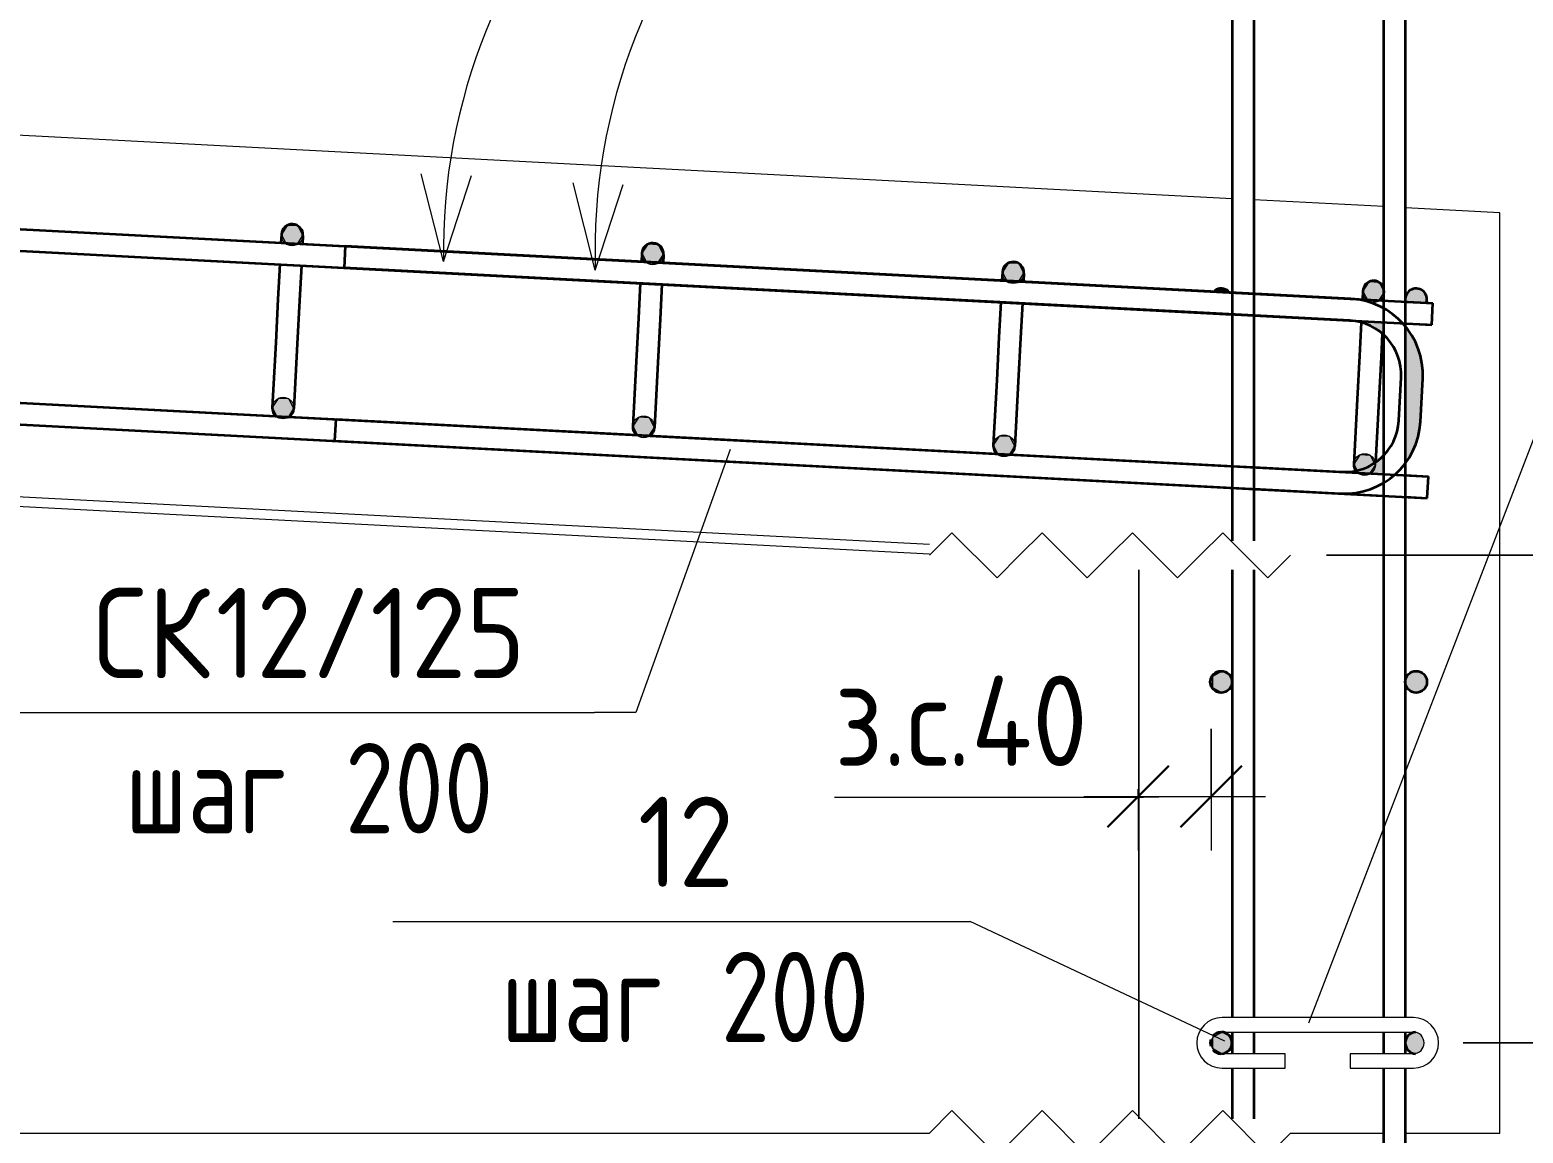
# Model space of a CAD drawing. Header units: millimetres. Extents: x 3129 to 68349, y -1586 to 12682.
# Drawn here: x 54686 to 55514, y -850 to -239 of the extents above; entities that cross this region are included whole.
import ezdxf

# ---------------------------------------------------------------- set-up
doc = ezdxf.new("R2010")
doc.units = ezdxf.units.MM
for name, color, linetype, lineweight in [('AA_Dim', 7, 'Continuous', 9), ('AA_Dim-20', 7, 'Continuous', 9), ('AA_Linii', 7, 'Continuous', 9), ('AA_Oformlenie', 7, 'Continuous', 9), ('AA_Vinoska', 7, 'Continuous', 9), ('AF_Perekritie', 7, 'Continuous', 18), ('AF_Perekritie_Опалубка', 253, 'Continuous', 20), ('AF_Stena_Опалубка', 253, 'Continuous', 18), ('KR_Armatura', 7, 'Continuous', 20), ('KR_Armatura_Tonkie', 7, 'Continuous', 20)]:
    doc.layers.add(name, color=color, linetype=linetype, lineweight=lineweight)
doc.styles.add('ISOCPEUR_1', font='isocpeur.ttf', dxfattribs={"width": 0.9, "height": 50})
doc.styles.add('ISOCPEUR_2', font='isocpeur.ttf', dxfattribs={"width": 0.8, "height": 50})
doc.dimstyles.new('05_Округл_5мм__прозр__1', dxfattribs={"dimscale": 304.8, "dimtxt": 49.799059, "dimasz": 0.111549, "dimexe": 0.098425, "dimexo": 0.065617, "dimgap": 0.006562, "dimtad": 1, "dimdec": 0, "dimrnd": 5, "dimdsep": 46, "dimtxsty": 'ISOCPEUR_1', "dimblk1": 'OBLIQUE', "dimblk2": 'OBLIQUE', "dimsah": 1, "dimcen": 0.09, "dimdle": 0.098425, "dimazin": 0, "dimtfac": 1, "dimtdec": 4, "dimtix": 1, "dimtmove": 1, "dimatfit": 3, "dimfxl": 1, "dimtvp": 1, "dimtolj": 1, "dimtzin": 0, "dimlwd": 18, "dimlwe": 18, "dimarcsym": 2})
doc.dimstyles.new('05_Округл_5мм__прозр__2', dxfattribs={"dimscale": 304.8, "dimtxt": 49.799059, "dimasz": 0.111549, "dimexe": 0.098425, "dimexo": 0.065617, "dimgap": 0.006562, "dimtad": 1, "dimdec": 0, "dimrnd": 5, "dimdsep": 46, "dimtxsty": 'ISOCPEUR_1', "dimblk1": 'OBLIQUE', "dimblk2": 'OBLIQUE', "dimsah": 1, "dimcen": 0.09, "dimdle": 0.098425, "dimazin": 0, "dimtfac": 1, "dimtdec": 4, "dimtix": 1, "dimtmove": 0, "dimatfit": 3, "dimfxl": 1, "dimtvp": 1, "dimtolj": 1, "dimtzin": 0, "dimlwd": 18, "dimlwe": 18, "dimarcsym": 2})

# ---------------------------------------------------------------- blocks, each defined once
blk = doc.blocks.new('Засыпка - Засыпка-3699984-Сечение 19')
at = {"layer": 'AF_Perekritie', "lineweight": 20}
for p, q in [((32303.01, -529.18), (30899.15, -455.72)), ((32419.15, -842), (32419.15, -537.81)), ((30899.15, -850), (32303.01, -850))]:
    blk.add_line(p, q, dxfattribs=at)
blk = doc.blocks.new('350_Стержень П торец СК-СГ _НесАрм_РабПлоск_ - 350_Стержень П торец СК-СГ _НесАрм_РабПлоск_-3971442-Сечение 19')
at = {"layer": 'KR_Armatura_Tonkie', "lineweight": 35}
for points in [[(32464.66, -606), (32466.22, -605.8), (32467.66, -605.2), (32468.91, -604.24), (32469.86, -603), (32470.46, -601.55), (32470.66, -600), (32470.46, -598.45), (32469.86, -597), (32468.91, -595.76), (32467.66, -594.8), (32466.22, -594.2), (32464.66, -594), (32463.11, -594.2), (32461.66, -594.8), (32460.42, -595.76), (32459.47, -597), (32458.87, -598.45), (32458.66, -600), (32458.87, -601.55), (32459.47, -603), (32460.42, -604.24), (32461.66, -605.2), (32463.11, -605.8)], [(32572.66, -606), (32574.22, -605.8), (32575.66, -605.2), (32576.91, -604.24), (32577.86, -603), (32578.46, -601.55), (32578.66, -600), (32578.46, -598.45), (32577.86, -597), (32576.91, -595.76), (32575.66, -594.8), (32574.22, -594.2), (32572.66, -594), (32571.11, -594.2), (32569.66, -594.8), (32568.42, -595.76), (32567.47, -597), (32566.78, -599.12), (32566.87, -601.55), (32567.47, -603), (32568.42, -604.24), (32569.66, -605.2), (32571.11, -605.8)]]:
    blk.add_hatch(color=256, dxfattribs=at).paths.add_polyline_path(points)
at = {"layer": 'AA_Oformlenie'}
for centre, start, end in [((32464.66, -600), 90, 270), ((32464.66, -600), 270, 90), ((32572.66, -600), 90, 171.47187), ((32572.66, -600), 270, 90), ((32572.66, -600), 188.52813, 270)]:
    blk.add_arc(centre, 6, start, end, dxfattribs=at)
at = {"layer": 'KR_Armatura_Tonkie', "lineweight": 35}
for centre in [(32464.66, -600), (32572.66, -600)]:
    blk.add_circle(centre, 6, dxfattribs=at)
blk = doc.blocks.new('350_Стержень П торец СК-СГ _НесАрм_РабПлоск_ - 350_Стержень П торец СК-СГ _НесАрм_РабПлоск_-V5-Сечение 19')
at = {"layer": 'KR_Armatura_Tonkie', "lineweight": 35}
for points in [[(32464.91, -805.97), (32466.22, -805.8), (32467.66, -805.2), (32468.91, -804.24), (32469.86, -803), (32470.46, -801.55), (32470.66, -800), (32470.46, -798.45), (32469.86, -797), (32468.91, -795.76), (32467.66, -794.8), (32465.61, -794.12), (32464.19, -794.13), (32463.04, -794.43), (32462.15, -794.8), (32460.42, -796.39), (32459.93, -797.07), (32459.35, -798.51), (32459.15, -800), (32459.47, -801.82), (32460.42, -803.61), (32461.53, -804.72), (32462.15, -805.2), (32463.6, -805.8), (32464.82, -805.96)], [(32571.91, -805.9), (32573.45, -805.49), (32574.15, -805.2), (32575.87, -803.62), (32576.35, -803), (32577.06, -800.66), (32577.12, -799.8), (32576.92, -798.39), (32575.87, -796.38), (32575.39, -795.76), (32573.58, -794.57), (32571.91, -794.1), (32571.11, -794.2), (32569.66, -794.8), (32568.42, -795.76), (32567.47, -797), (32566.78, -799.12), (32566.87, -801.55), (32567.47, -803), (32568.42, -804.24), (32569.66, -805.2), (32571.15, -805.8)]]:
    blk.add_hatch(color=256, dxfattribs=at).paths.add_polyline_path(points)
at = {"layer": 'AA_Oformlenie'}
for centre, start, end in [((32464.66, -800), 272.35296, 87.64704), ((32572.66, -800), 97.30629, 171.47187), ((32572.66, -800), 188.52813, 262.69371)]:
    blk.add_arc(centre, 6, start, end, dxfattribs=at)
at = {"layer": 'KR_Armatura_Tonkie', "lineweight": 35}
for centre, start, end in [((32464.66, -800), 91.66173, 139.89984), ((32464.66, -800), 271.0446, 88.9554), ((32572.66, -800), 93.24365, 266.75635), ((32464.66, -800), 161.76189, 198.23811), ((32464.66, -800), 220.10016, 268.33827)]:
    blk.add_arc(centre, 6, start, end, dxfattribs=at)
blk = doc.blocks.new('350_Стержень П торец СК-СГ _НесАрм_РабПлоск_ - 350_Стержень П торец СК-СГ _НесАрм_РабПлоск_-V6-Сечение 19')
at = {"layer": 'KR_Armatura_Tonkie', "lineweight": 35}
for points in [[(32469.27, -384.23), (32468.91, -383.76), (32467.66, -382.8), (32466.22, -382.2), (32464.66, -382), (32463.11, -382.2), (32461.66, -382.8), (32460.42, -383.77), (32468.82, -384.21)], [(32578.3, -389.93), (32578.46, -389.55), (32578.66, -388), (32578.46, -386.45), (32577.86, -385), (32576.91, -383.76), (32575.66, -382.8), (32574.22, -382.2), (32572.66, -382), (32571.11, -382.2), (32569.43, -382.98), (32568.42, -383.76), (32567.47, -385), (32566.78, -387.12), (32566.87, -389.34), (32578.17, -389.93)]]:
    blk.add_hatch(color=256, dxfattribs=at).paths.add_polyline_path(points)
at = {"layer": 'AA_Oformlenie'}
for centre, start, end in [((32464.66, -388), 90, 135), ((32464.66, -388), 39.31381, 90), ((32572.66, -388), 90, 171.47187), ((32572.66, -388), 341.05319, 90), ((32572.66, -388), 188.52813, 192.88453)]:
    blk.add_arc(centre, 6, start, end, dxfattribs=at)
at = {"layer": 'KR_Armatura_Tonkie', "lineweight": 35}
for centre, start, end in [((32464.66, -388), 46.28825, 126.44692), ((32572.66, -388), 340.89439, 193.66777)]:
    blk.add_arc(centre, 6, start, end, dxfattribs=at)
blk = doc.blocks.new('079_Шпилька _ЭлУзла_ - d8 А240-4081675-Сечение 19')
at = {"layer": 'AA_Oformlenie'}
for p, q in [((29292.15, -786), (29186.15, -786)), ((29186.15, -794), (29292.15, -794)), ((29221.15, -806), (29186.15, -806)), ((29221.15, -814), (29221.15, -806)), ((29292.15, -806), (29257.15, -806)), ((29257.15, -806), (29257.15, -814)), ((29186.15, -814), (29221.15, -814)), ((29257.15, -814), (29292.15, -814))]:
    blk.add_line(p, q, dxfattribs=at)
for centre, radius, start, end in [((29186.15, -800), 14, 90, 270), ((29186.15, -800), 6, 90, 270), ((29292.15, -800), 14, 270, 90), ((29292.15, -800), 6, 270, 90)]:
    blk.add_arc(centre, radius, start, end, dxfattribs=at)
blk = doc.blocks.new('Последовательность узлов - 3мм масшт20 маскировка-904226-Сечение 19')
at = {"layer": 'AA_Oformlenie'}
for p, q in [((29139.15, -850), (29151.65, -837.5)), ((29151.65, -837.5), (29176.65, -862.5)), ((29189.15, -850), (29201.65, -837.5)), ((29201.65, -837.5), (29226.65, -862.5)), ((29239.15, -850), (29251.65, -837.5)), ((29251.65, -837.5), (29276.65, -862.5)), ((29289.15, -850), (29301.65, -837.5)), ((29301.65, -837.5), (29326.65, -862.5)), ((29189.15, -850), (29176.65, -862.5)), ((29239.15, -850), (29226.65, -862.5)), ((29289.15, -850), (29276.65, -862.5)), ((29339.15, -850), (29326.65, -862.5))]:
    blk.add_line(p, q, dxfattribs=at)
blk = doc.blocks.new('DIMBLOCK76-Сечение 19')
at = {"layer": 'AA_Dim-20', "lineweight": 18}
for p, q in [((55601.73, -435.85), (55601.73, -519.06)), ((55601.73, -499.81), (55601.73, -600)), ((55601.73, -519.06), (55601.73, -564.9)), ((55404.64, -529.81), (55631.73, -529.81)), ((55601.73, -529.81), (55404.64, -529.81)), ((55520.29, -600), (55631.73, -600)), ((55601.73, -600), (55520.29, -600))]:
    blk.add_line(p, q, dxfattribs=at)
at = {"layer": 'AA_Dim-20', "lineweight": 30}
for p, q in [((55601.73, -529.81), (55584.73, -512.81)), ((55601.73, -529.81), (55618.73, -546.81)), ((55601.73, -600), (55584.73, -583)), ((55601.73, -600), (55618.73, -617))]:
    blk.add_line(p, q, dxfattribs=at)
at = {"layer": 'AA_Dim-20', "color": 0, "lineweight": 18, "insert": (55534.41, -499.06), "char_height": 50, "width": 75.8478, "attachment_point": 1, "rotation": 90, "line_spacing_factor": 1.149209, "style": 'ISOCPEUR_1'}
blk.add_mtext('70', dxfattribs=at)
blk = doc.blocks.new('_Oblique')
at = {"color": 0, "linetype": 'ByBlock', "lineweight": -2}
blk.add_line((-0.5, -0.5), (0.5, 0.5), dxfattribs=at)
blk = doc.blocks.new('DIMBLOCK77-Сечение 19')
at = {"layer": 'AA_Dim-20', "lineweight": 30}
for p, q in [((55601.73, -600), (55584.73, -583)), ((55601.73, -600), (55618.73, -617)), ((55601.73, -800), (55584.73, -783)), ((55601.73, -800), (55618.73, -817))]:
    blk.add_line(p, q, dxfattribs=at)
at = {"layer": 'AA_Dim-20', "lineweight": 18}
for p, q in [((55520.29, -600), (55631.73, -600)), ((55601.73, -600), (55520.29, -600)), ((55601.73, -600), (55601.73, -800)), ((55480.29, -800), (55631.73, -800)), ((55601.73, -800), (55480.29, -800))]:
    blk.add_line(p, q, dxfattribs=at)
at = {"layer": 'AA_Dim-20', "color": 0, "lineweight": 18, "insert": (55534.41, -747.4), "char_height": 50, "width": 113.7717, "attachment_point": 1, "rotation": 90, "line_spacing_factor": 1.149209, "style": 'ISOCPEUR_1'}
blk.add_mtext('200', dxfattribs=at)
blk = doc.blocks.new('DIMBLOCK78-Сечение 19')
at = {"layer": 'AA_Dim-20', "lineweight": 30}
for p, q in [((55601.73, -800), (55584.73, -783)), ((55601.73, -800), (55618.73, -817)), ((55601.73, -850), (55584.73, -833)), ((55601.73, -850), (55618.73, -867))]:
    blk.add_line(p, q, dxfattribs=at)
at = {"layer": 'AA_Dim-20', "lineweight": 18}
for p, q in [((55480.29, -800), (55631.73, -800)), ((55601.73, -800), (55480.29, -800)), ((55601.73, -800), (55601.73, -880)), ((55601.73, -839.32), (55601.73, -825)), ((55601.73, -922.53), (55601.73, -839.32)), ((55520.78, -850), (55631.73, -850)), ((55601.73, -850), (55520.78, -850))]:
    blk.add_line(p, q, dxfattribs=at)
at = {"layer": 'AA_Dim-20', "color": 0, "lineweight": 18, "insert": (55534.41, -922.53), "char_height": 50, "width": 75.8478, "attachment_point": 1, "rotation": 90, "line_spacing_factor": 1.149209, "style": 'ISOCPEUR_1'}
blk.add_mtext('50', dxfattribs=at)
blk = doc.blocks.new('042_М_Арматуры - Диам длина поз _ Комментарий-2260297-Сечение 19')
at = {"layer": 'AA_Vinoska'}
blk.add_line((32005.58, 347.39), (32325.58, 347.39), dxfattribs=at)
blk = doc.blocks.new('DIMBLOCK90-Сечение 19')
at = {"layer": 'AA_Dim-20', "lineweight": 18}
for p, q in [((55340.78, -626), (55340.78, -693.47)), ((55340.78, -663.47), (55340.78, -626)), ((55300.29, -659.43), (55300.29, -693.47)), ((55300.29, -663.47), (55300.29, -659.43)), ((55132.01, -663.89), (55303.32, -663.89)), ((55270.29, -663.47), (55370.78, -663.47)), ((55303.32, -663.89), (55320.53, -663.47))]:
    blk.add_line(p, q, dxfattribs=at)
at = {"layer": 'AA_Dim-20', "lineweight": 30}
for p, q in [((55300.29, -663.47), (55317.29, -646.47)), ((55340.78, -663.47), (55357.78, -646.47)), ((55300.29, -663.47), (55283.29, -680.47)), ((55340.78, -663.47), (55323.78, -680.47))]:
    blk.add_line(p, q, dxfattribs=at)
at = {"layer": 'AA_Dim-20', "color": 0, "lineweight": 18, "insert": (55132.01, -596.57), "char_height": 50, "width": 181.575, "attachment_point": 1, "line_spacing_factor": 1.149209, "style": 'ISOCPEUR_1'}
blk.add_mtext('з.с.40', dxfattribs=at)

msp = doc.modelspace()

# ---------------------------------------------------------------- hatches: boundary and pattern name
at = {"layer": 'KR_Armatura'}
h = msp.add_hatch(color=256, dxfattribs=at)
edge = h.paths.add_edge_path()
edge.add_arc((54831.6031, -352.3637), 6, 0, 360)
h = msp.add_hatch(color=256, dxfattribs=at)
edge = h.paths.add_edge_path()
edge.add_arc((54831.6031, -352.3637), 6, 0, 360)
for points in [[(54834.3275, -357.7095), (54837.5949, -352.6773), (54834.8705, -347.3314), (54828.8787, -347.0179), (54825.6113, -352.0502), (54828.3357, -357.396)], [(54834.3275, -357.7095), (54837.5949, -352.6773), (54834.8705, -347.3314), (54828.8787, -347.0179), (54825.6113, -352.0502), (54828.3357, -357.396)], [(55034.0542, -368.1604), (55037.3216, -363.1281), (55034.5973, -357.7823), (55028.6055, -357.4687), (55025.338, -362.501), (55028.0624, -367.8468)], [(55034.0542, -368.1604), (55037.3216, -363.1281), (55034.5973, -357.7823), (55028.6055, -357.4687), (55025.338, -362.501), (55028.0624, -367.8468)], [(55233.781, -378.6112), (55237.0484, -373.5789), (55234.324, -368.2331), (55228.3322, -367.9196), (55225.0648, -372.9518), (55227.7892, -378.2977)], [(55233.781, -378.6112), (55237.0484, -373.5789), (55234.324, -368.2331), (55228.3322, -367.9196), (55225.0648, -372.9518), (55227.7892, -378.2977)], [(55433.5078, -389.062), (55436.7752, -384.0297), (55434.0508, -378.6839), (55428.059, -378.3704), (55424.7916, -383.4027), (55427.5159, -388.7485)], [(55433.5078, -389.062), (55436.7752, -384.0297), (55434.0508, -378.6839), (55428.059, -378.3704), (55424.7916, -383.4027), (55427.5159, -388.7485)], [(54829.3111, -453.5784), (54832.5785, -448.5461), (54829.8541, -443.2003), (54823.8623, -442.8868), (54820.5949, -447.9191), (54823.3193, -453.2649)], [(54829.3111, -453.5784), (54832.5785, -448.5461), (54829.8541, -443.2003), (54823.8623, -442.8868), (54820.5949, -447.9191), (54823.3193, -453.2649)], [(55029.0378, -464.0292), (55032.3053, -458.9969), (55029.5809, -453.6511), (55023.5891, -453.3376), (55020.3216, -458.3699), (55023.046, -463.7157)], [(55029.0378, -464.0292), (55032.3053, -458.9969), (55029.5809, -453.6511), (55023.5891, -453.3376), (55020.3216, -458.3699), (55023.046, -463.7157)], [(55228.7646, -474.48), (55232.032, -469.4477), (55229.3076, -464.1019), (55223.3158, -463.7884), (55220.0484, -468.8207), (55222.7728, -474.1665)], [(55228.7646, -474.48), (55232.032, -469.4477), (55229.3076, -464.1019), (55223.3158, -463.7884), (55220.0484, -468.8207), (55222.7728, -474.1665)], [(55428.4914, -484.9309), (55431.7588, -479.8986), (55429.0344, -474.5527), (55423.0426, -474.2392), (55419.7752, -479.2715), (55422.4996, -484.6173), (55426.7449, -484.8395)], [(55428.4914, -484.9309), (55431.7588, -479.8986), (55429.0344, -474.5527), (55423.0426, -474.2392), (55419.7752, -479.2715), (55422.4996, -484.6173), (55426.7449, -484.8395)], [(55346.7752, -606), (55351.9713, -603), (55351.9713, -597), (55346.7752, -594), (55341.579, -597), (55341.579, -603)], [(55346.7752, -806), (55351.9713, -803), (55351.9713, -797), (55346.7752, -794), (55341.579, -797), (55341.579, -803), (55346.4211, -805.7956)]]:
    msp.add_hatch(color=256, dxfattribs=at).paths.add_polyline_path(points)
h = msp.add_hatch(color=256, dxfattribs=at)
edge = h.paths.add_edge_path()
edge.add_arc((55031.3298, -362.8146), 6, 0, 360)
h = msp.add_hatch(color=256, dxfattribs=at)
edge = h.paths.add_edge_path()
edge.add_arc((55031.3298, -362.8146), 6, 0, 360)
h = msp.add_hatch(color=256, dxfattribs=at)
edge = h.paths.add_edge_path()
edge.add_arc((55231.0566, -373.2654), 6, 0, 360)
h = msp.add_hatch(color=256, dxfattribs=at)
edge = h.paths.add_edge_path()
edge.add_arc((55231.0566, -373.2654), 6, 0, 360)
h = msp.add_hatch(color=256, dxfattribs=at)
edge = h.paths.add_edge_path()
edge.add_arc((55430.7834, -383.7162), 6, 0, 360)
h = msp.add_hatch(color=256, dxfattribs=at)
edge = h.paths.add_edge_path()
edge.add_arc((55430.7834, -383.7162), 6, 0, 360)
h = msp.add_hatch(color=256, dxfattribs=at)
edge = h.paths.add_edge_path()
edge.add_arc((54826.5867, -448.2326), 6, 0, 360)
h = msp.add_hatch(color=256, dxfattribs=at)
edge = h.paths.add_edge_path()
edge.add_arc((54826.5867, -448.2326), 6, 0, 360)
h = msp.add_hatch(color=256, dxfattribs=at)
edge = h.paths.add_edge_path()
edge.add_arc((55026.3134, -458.6834), 6, 0, 360)
h = msp.add_hatch(color=256, dxfattribs=at)
edge = h.paths.add_edge_path()
edge.add_arc((55026.3134, -458.6834), 6, 0, 360)
h = msp.add_hatch(color=256, dxfattribs=at)
edge = h.paths.add_edge_path()
edge.add_arc((55226.0402, -469.1342), 6, 0, 360)
h = msp.add_hatch(color=256, dxfattribs=at)
edge = h.paths.add_edge_path()
edge.add_arc((55226.0402, -469.1342), 6, 0, 360)
h = msp.add_hatch(color=256, dxfattribs=at)
edge = h.paths.add_edge_path()
edge.add_arc((55425.767, -479.585), 6, 0, 360)
h = msp.add_hatch(color=256, dxfattribs=at)
edge = h.paths.add_edge_path()
edge.add_arc((55425.767, -479.585), 6, 0, 360)
h = msp.add_hatch(color=256, dxfattribs=at)
edge = h.paths.add_edge_path()
edge.add_arc((55346.7752, -600), 6, 0, 360)
h = msp.add_hatch(color=256, dxfattribs=at)
edge = h.paths.add_edge_path()
edge.add_arc((55346.7752, -800), 6, 0, 360)
at = {"layer": 'KR_Armatura_Tonkie'}
h = msp.add_hatch(color=256, dxfattribs=at)
h.paths.add_polyline_path([(55457.9535, -431.8879), (55457.0923, -420.9576), (55453.4315, -410.6226), (55448.4042, -403.3091), (55448.4042, -431.3883)])
h.paths.add_polyline_path([(55436.4042, -407.9956), (55436.4042, -400.7193), (55418.2055, -399.8504), (55425.279, -401.1608), (55432.3479, -404.5318)])
msp.add_hatch(color=256, dxfattribs=at).paths.add_polyline_path([(55456.6994, -455.8551), (55457.9535, -431.8879), (55448.4042, -431.3883), (55448.4042, -455.4211)])
h = msp.add_hatch(color=256, dxfattribs=at)
h.paths.add_polyline_path([(55436.4042, -484.8342), (55436.4042, -474.1126), (55434.8325, -475.9532), (55428.3786, -480.3895), (55420.9965, -483.0044), (55413.1891, -483.6195), (55434.2499, -484.7215)])
h.paths.add_polyline_path([(55448.4042, -478.381), (55449.9828, -476.5324), (55454.7022, -466.6359), (55456.6994, -455.8551), (55448.4042, -455.4211), (55448.4042, -477.4015)])

# ---------------------------------------------------------------- linework, layer by layer
at = {"layer": 'AA_Linii', "lineweight": 20}
for p, q in [((54915.4365, -367), (54903.17, -318.528)), ((54915.4365, -367), (54930.8873, -319.4472)), ((54999.5647, -371.9221), (54987.2982, -323.4501)), ((54999.5647, -371.9221), (55015.0155, -324.3693))]:
    msp.add_line(p, q, dxfattribs=at)
for centre, end in [((55240.3811, -361), 181.0578283), ((55324.3811, -361), 181.9258719)]:
    msp.add_arc(centre, 325, 88.6101247, end, dxfattribs=at)
at = {"layer": 'AA_Vinoska'}
for p, q in [((55394.7798, -788.8564), (55569.7537, -334.5593)), ((55074.2075, -471.2957), (55022.0705, -616.9727)), ((55022.0705, -616.9727), (54999.0689, -616.9727)), ((55348.3553, -799.0161), (55207.3128, -732.688))]:
    msp.add_line(p, q, dxfattribs=at)
at = {"layer": 'AF_Perekritie_Опалубка'}
for p, q in [((55352.4042, -332.2364), (53780.7752, -250)), ((55436.4042, -336.6318), (55364.4042, -332.8643)), ((55500.7752, -340), (55448.4042, -337.2597)), ((55500.7752, -540.2736), (55500.7752, -340)), ((53780.7752, -450.2736), (55184.6351, -523.7314))]:
    msp.add_line(p, q, dxfattribs=at)
at = {"layer": 'AF_Stena_Опалубка', "lineweight": 20}
for p, q in [((55300.7752, -537.8085), (55300.7752, -842)), ((55500.7752, -850), (55500.7752, -540.2736)), ((55384.6351, -850), (55436.4042, -850)), ((55448.4042, -850), (55500.7752, -850))]:
    msp.add_line(p, q, dxfattribs=at)
at = {"layer": 'KR_Armatura'}
for p, q in [((54828.8787, -347.0179), (54825.6113, -352.0502)), ((54828.8787, -347.0179), (54825.6113, -352.0502)), ((54834.8705, -347.3314), (54828.8787, -347.0179)), ((54834.8705, -347.3314), (54828.8787, -347.0179)), ((54837.5949, -352.6773), (54834.8705, -347.3314)), ((54837.5949, -352.6773), (54834.8705, -347.3314)), ((54825.6113, -352.0502), (54828.3357, -357.396)), ((54825.6113, -352.0502), (54828.3357, -357.396)), ((54834.3275, -357.7095), (54837.5949, -352.6773)), ((54834.3275, -357.7095), (54837.5949, -352.6773)), ((54828.3357, -357.396), (54834.3275, -357.7095)), ((54828.3357, -357.396), (54834.3275, -357.7095)), ((55028.6055, -357.4687), (55025.338, -362.501)), ((55028.6055, -357.4687), (55025.338, -362.501)), ((55025.338, -362.501), (55028.0624, -367.8468)), ((55025.338, -362.501), (55028.0624, -367.8468)), ((55034.5973, -357.7823), (55028.6055, -357.4687)), ((55034.5973, -357.7823), (55028.6055, -357.4687)), ((55034.0542, -368.1604), (55037.3216, -363.1281)), ((55034.0542, -368.1604), (55037.3216, -363.1281)), ((55037.3216, -363.1281), (55034.5973, -357.7823)), ((55037.3216, -363.1281), (55034.5973, -357.7823)), ((55028.0624, -367.8468), (55034.0542, -368.1604)), ((55028.0624, -367.8468), (55034.0542, -368.1604)), ((55228.3322, -367.9196), (55225.0648, -372.9518)), ((55228.3322, -367.9196), (55225.0648, -372.9518)), ((55234.324, -368.2331), (55228.3322, -367.9196)), ((55234.324, -368.2331), (55228.3322, -367.9196)), ((55237.0484, -373.5789), (55234.324, -368.2331)), ((55237.0484, -373.5789), (55234.324, -368.2331)), ((55225.0648, -372.9518), (55227.7892, -378.2977)), ((55225.0648, -372.9518), (55227.7892, -378.2977)), ((55227.7892, -378.2977), (55233.781, -378.6112)), ((55227.7892, -378.2977), (55233.781, -378.6112)), ((55233.781, -378.6112), (55237.0484, -373.5789)), ((55233.781, -378.6112), (55237.0484, -373.5789)), ((55428.059, -378.3704), (55424.7916, -383.4027)), ((55428.059, -378.3704), (55424.7916, -383.4027)), ((55434.0508, -378.6839), (55428.059, -378.3704)), ((55434.0508, -378.6839), (55428.059, -378.3704)), ((55436.7752, -384.0297), (55434.0508, -378.6839)), ((55436.7752, -384.0297), (55434.0508, -378.6839)), ((55424.7916, -383.4027), (55427.5159, -388.7485)), ((55424.7916, -383.4027), (55427.5159, -388.7485)), ((55427.5159, -388.7485), (55433.5078, -389.062)), ((55427.5159, -388.7485), (55433.5078, -389.062)), ((55433.5078, -389.062), (55436.7752, -384.0297)), ((55433.5078, -389.062), (55436.7752, -384.0297)), ((54823.8623, -442.8868), (54820.5949, -447.9191)), ((54823.8623, -442.8868), (54820.5949, -447.9191)), ((54829.8541, -443.2003), (54823.8623, -442.8868)), ((54829.8541, -443.2003), (54823.8623, -442.8868)), ((54832.5785, -448.5461), (54829.8541, -443.2003)), ((54832.5785, -448.5461), (54829.8541, -443.2003)), ((54820.5949, -447.9191), (54823.3193, -453.2649)), ((54820.5949, -447.9191), (54823.3193, -453.2649)), ((54823.3193, -453.2649), (54829.3111, -453.5784)), ((54823.3193, -453.2649), (54829.3111, -453.5784)), ((54829.3111, -453.5784), (54832.5785, -448.5461)), ((54829.3111, -453.5784), (54832.5785, -448.5461)), ((55023.5891, -453.3376), (55020.3216, -458.3699)), ((55023.5891, -453.3376), (55020.3216, -458.3699)), ((55029.5809, -453.6511), (55023.5891, -453.3376)), ((55029.5809, -453.6511), (55023.5891, -453.3376)), ((55032.3053, -458.9969), (55029.5809, -453.6511)), ((55032.3053, -458.9969), (55029.5809, -453.6511)), ((55020.3216, -458.3699), (55023.046, -463.7157)), ((55020.3216, -458.3699), (55023.046, -463.7157)), ((55029.0378, -464.0292), (55032.3053, -458.9969)), ((55029.0378, -464.0292), (55032.3053, -458.9969)), ((55023.046, -463.7157), (55029.0378, -464.0292)), ((55023.046, -463.7157), (55029.0378, -464.0292)), ((55223.3158, -463.7884), (55220.0484, -468.8207)), ((55223.3158, -463.7884), (55220.0484, -468.8207)), ((55220.0484, -468.8207), (55222.7728, -474.1665)), ((55220.0484, -468.8207), (55222.7728, -474.1665)), ((55229.3076, -464.1019), (55223.3158, -463.7884)), ((55229.3076, -464.1019), (55223.3158, -463.7884)), ((55228.7646, -474.48), (55232.032, -469.4477)), ((55228.7646, -474.48), (55232.032, -469.4477)), ((55232.032, -469.4477), (55229.3076, -464.1019)), ((55232.032, -469.4477), (55229.3076, -464.1019)), ((55222.7728, -474.1665), (55228.7646, -474.48)), ((55222.7728, -474.1665), (55228.7646, -474.48)), ((55423.0426, -474.2392), (55419.7752, -479.2715)), ((55423.0426, -474.2392), (55419.7752, -479.2715)), ((55419.7752, -479.2715), (55422.4996, -484.6173)), ((55419.7752, -479.2715), (55422.4996, -484.6173)), ((55429.0344, -474.5527), (55423.0426, -474.2392)), ((55429.0344, -474.5527), (55423.0426, -474.2392)), ((55431.7588, -479.8986), (55429.0344, -474.5527)), ((55431.7588, -479.8986), (55429.0344, -474.5527)), ((55422.4996, -484.6173), (55426.7449, -484.8395)), ((55422.4996, -484.6173), (55426.7449, -484.8395)), ((55426.7449, -484.8395), (55428.4914, -484.9309)), ((55426.7449, -484.8395), (55428.4914, -484.9309)), ((55428.4914, -484.9309), (55431.7588, -479.8986)), ((55428.4914, -484.9309), (55431.7588, -479.8986)), ((55346.7752, -594), (55341.579, -597)), ((55351.9713, -597), (55346.7752, -594)), ((55341.579, -597), (55341.579, -603)), ((55341.579, -603), (55346.7752, -606)), ((55346.7752, -606), (55351.9713, -603)), ((55351.9713, -603), (55351.9713, -597)), ((55346.7752, -794), (55341.579, -797)), ((55351.9713, -797), (55346.7752, -794)), ((55341.579, -797), (55341.579, -803)), ((55351.9713, -803), (55351.9713, -797)), ((55341.579, -803), (55346.4211, -805.7956)), ((55346.4211, -805.7956), (55346.7752, -806)), ((55346.7752, -806), (55351.9713, -803))]:
    msp.add_line(p, q, dxfattribs=at)
for centre in [(54831.6031, -352.3637), (54831.6031, -352.3637), (55031.3298, -362.8146), (55031.3298, -362.8146), (55231.0566, -373.2654), (55231.0566, -373.2654), (55430.7834, -383.7162), (55430.7834, -383.7162), (54826.5867, -448.2326), (54826.5867, -448.2326), (55026.3134, -458.6834), (55026.3134, -458.6834), (55226.0402, -469.1342), (55226.0402, -469.1342), (55425.767, -479.585), (55425.767, -479.585), (55346.7752, -600), (55346.7752, -800)]:
    msp.add_circle(centre, 6, dxfattribs=at)
at = {"layer": 'KR_Armatura_Tonkie', "lineweight": 35}
for p, q in [((55352.4042, 390), (55352.4042, -521.8085)), ((55364.4042, 390), (55364.4042, -521.8085)), ((55436.4042, -786), (55436.4042, 390)), ((55448.4042, -786), (55448.4042, 390)), ((53780.4221, -302.0527), (55463.597, -390.1258)), ((53780.5122, -302.0574), (55352.4042, -384.3075)), ((53779.795, -314.0363), (55462.97, -402.1094)), ((53779.8852, -314.041), (55352.4042, -396.324)), ((54825.6113, -352.0502), (54825.3685, -356.6891)), ((54837.5949, -352.6773), (54837.3521, -357.3162)), ((54860.9678, -358.5928), (54860.3408, -370.5765)), ((55418.2055, -387.7506), (54860.9678, -358.5928)), ((55025.338, -362.501), (55025.0953, -367.1399)), ((55037.3216, -363.1281), (55037.0789, -367.767)), ((54824.7448, -368.6089), (54823.7301, -388.001)), ((54836.7284, -369.236), (54835.7137, -388.6281)), ((55417.5785, -399.7342), (54860.3408, -370.5765)), ((55024.4716, -379.0598), (55023.4569, -398.4518)), ((55036.4552, -379.6868), (55035.4405, -399.0789)), ((55225.0648, -372.9518), (55224.8221, -377.5907)), ((55237.0484, -373.5789), (55236.8057, -378.2178)), ((54823.7301, -388.001), (54822.476, -411.9682)), ((54835.7137, -388.6281), (54834.4596, -412.5953)), ((55364.4042, -384.9354), (55436.4042, -388.7029)), ((55424.7916, -383.4027), (55424.5488, -388.0416)), ((55224.1984, -389.5106), (55223.1837, -408.9027)), ((55236.182, -390.1376), (55235.1673, -409.5297)), ((55364.4042, -396.9519), (55417.5785, -399.7342)), ((55448.4042, -389.3308), (55461.0887, -389.9945)), ((55462.97, -402.1094), (55463.597, -390.1258)), ((53778.0023, -398.0574), (55461.0887, -486.1259)), ((55023.4569, -398.4518), (55022.2028, -422.4191)), ((55035.4405, -399.0789), (55034.1864, -423.0461)), ((55423.8782, -400.8582), (55422.9104, -419.3535)), ((55448.4042, -401.3472), (55460.4616, -401.9781)), ((53777.3753, -410.041), (55460.4616, -498.1095)), ((53777.3753, -410.041), (55352.4042, -492.4553)), ((54822.476, -411.9682), (54820.5949, -447.9191)), ((54834.4596, -412.5953), (54832.5785, -448.5461)), ((55223.1837, -408.9027), (55221.9296, -432.8699)), ((55235.1673, -409.5297), (55233.9132, -433.4969)), ((55435.5647, -407.1641), (55434.894, -419.9805)), ((55422.9104, -419.3535), (55421.6563, -443.3207)), ((55434.894, -419.9805), (55433.6399, -443.9477)), ((55022.2028, -422.4191), (55020.3216, -458.3699)), ((55034.1864, -423.0461), (55032.3053, -458.9969)), ((55221.9296, -432.8699), (55220.0484, -468.8207)), ((55233.9132, -433.4969), (55232.032, -469.4477)), ((55444.7157, -455.2281), (55445.9698, -431.2609)), ((55456.6994, -455.8551), (55457.9535, -431.8879)), ((54630.2747, -442.653), (54822.6822, -452.7209)), ((55421.6563, -443.3207), (55419.7752, -479.2715)), ((55433.6399, -443.9477), (55431.8491, -478.1732)), ((54830.0014, -453.1038), (55022.409, -463.1717)), ((54855.3244, -466.4453), (54855.9514, -454.4617)), ((54855.9514, -454.4617), (55413.1891, -483.6195)), ((54855.3244, -466.4453), (55412.5621, -495.6031)), ((55029.7282, -463.5547), (55222.1357, -473.6225)), ((55229.4549, -474.0055), (55352.4042, -480.4389)), ((55364.4042, -481.0668), (55413.1891, -483.6195)), ((55448.4042, -485.4621), (55461.0887, -486.1259)), ((55460.4616, -498.1095), (55461.0887, -486.1259)), ((55460.4616, -498.1095), (55461.0887, -486.1259)), ((55364.4042, -493.0832), (55436.4042, -496.8506)), ((55448.4042, -497.4785), (55460.4616, -498.1095)), ((55352.4042, -537.8085), (55352.4042, -786)), ((55364.4042, -537.8085), (55364.4042, -786)), ((55352.4042, -794), (55352.4042, -806)), ((55364.4042, -794), (55364.4042, -806)), ((55436.4042, -806), (55436.4042, -794)), ((55448.4042, -806), (55448.4042, -794)), ((55352.4042, -814), (55352.4042, -842)), ((55364.4042, -814), (55364.4042, -842)), ((55436.4042, -1068), (55436.4042, -814)), ((55448.4042, -1068), (55448.4042, -814))]:
    msp.add_line(p, q, dxfattribs=at)
for centre, radius, start, end in [((54831.6031, -352.3637), 6, 357.0046967, 177.0046967), ((55031.3298, -362.8146), 6, 357.0046967, 177.0046967), ((55231.0566, -373.2654), 6, 357.0046967, 177.0046967), ((55430.7834, -383.7162), 6, 19.116175, 177.0046967), ((55416.0108, -429.6933), 42, 357.0046967, 87.0046967), ((55416.0108, -429.6933), 30, 357.0046967, 87.0046967), ((54826.5867, -448.2326), 6, 177.0046967, 228.9821162), ((54826.5867, -448.2326), 6, 305.0272773, 357.0046967), ((55026.3134, -458.6834), 6, 177.0046967, 228.9821162), ((55026.3134, -458.6834), 6, 305.0272773, 357.0046967), ((55414.7567, -453.6605), 42, 267.0046967, 357.0046967), ((55414.7567, -453.6605), 30, 267.0046967, 357.0046967), ((55226.0402, -469.1342), 6, 177.0046967, 228.9821162), ((55226.0402, -469.1342), 6, 305.0272773, 357.0046967), ((55425.767, -479.585), 6, 177.0046967, 215.1656507)]:
    msp.add_arc(centre, radius, start, end, dxfattribs=at)

# ---------------------------------------------------------------- block references
at = {"layer": 'AA_Oformlenie', "rotation": 180}
for p in [(84523.7851, -1379.8085), (84523.7851, -1700)]:
    msp.add_blockref('Последовательность узлов - 3мм масшт20 маскировка-904226-Сечение 19', p, dxfattribs=at)
at = {"layer": 'AA_Oformlenie'}
msp.add_blockref('079_Шпилька _ЭлУзла_ - d8 А240-4081675-Сечение 19', (26160.6252, 0), dxfattribs=at)
at = {"layer": 'AA_Vinoska'}
for p in [(22673.491, -964.3648), (22881.735, -1080.0802)]:
    msp.add_blockref('042_М_Арматуры - Диам длина поз _ Комментарий-2260297-Сечение 19', p, dxfattribs=at)
at = {"layer": 'AF_Perekritie_Опалубка'}
msp.add_blockref('Засыпка - Засыпка-3699984-Сечение 19', (22881.6252, 0), dxfattribs=at)
at = {"layer": 'KR_Armatura_Tonkie', "lineweight": 35}
for name in ['350_Стержень П торец СК-СГ _НесАрм_РабПлоск_ - 350_Стержень П торец СК-СГ _НесАрм_РабПлоск_-V6-Сечение 19', '350_Стержень П торец СК-СГ _НесАрм_РабПлоск_ - 350_Стержень П торец СК-СГ _НесАрм_РабПлоск_-3971442-Сечение 19', '350_Стержень П торец СК-СГ _НесАрм_РабПлоск_ - 350_Стержень П торец СК-СГ _НесАрм_РабПлоск_-V5-Сечение 19']:
    msp.add_blockref(name, (22881.6252, 0), dxfattribs=at)

# ---------------------------------------------------------------- texts
at = {"layer": 'AA_Vinoska', "char_height": 50, "attachment_point": 1}
for s, insert, width, style in [('СК', (54721.3617, -547.8906), 82.253137, 'ISOCPEUR_1'), ('12/125', (54789.2273, -547.8906), 210.683475, 'ISOCPEUR_1'), (' 200', (54835.41, -633.8716), 133.4008, 'ISOCPEUR_2'), ('шаг', (54739.1017, -633.8716), 116.7257, 'ISOCPEUR_2'), ('12', (55023.1156, -663.6059), 66.379725, 'ISOCPEUR_1'), (' 200', (55043.654, -749.587), 133.4008, 'ISOCPEUR_2'), ('шаг', (54947.3456, -749.587), 116.7257, 'ISOCPEUR_2')]:
    msp.add_mtext(s, dxfattribs=dict(at, insert=insert, width=width, style=style))

# ---------------------------------------------------------------- dimensions: what is measured, and where the dimension line sits
at = {"layer": 'AA_Dim', "lineweight": 18}
for base, p1, p2, override, picture, middle in [((55601.728, -600), (55384.6351, -529.8085), (55500.288, -600), {"dimpost": '<>', "dimfxl": 135.286514}, 'DIMBLOCK76-Сечение 19', (55567.7385, -461.1352)), ((55601.728, -850), (55460.288, -800), (55500.7752, -850), {"dimpost": '<>', "dimfxl": 64.336714}, 'DIMBLOCK78-Сечение 19', (55567.7385, -884.6057))]:
    dim = msp.add_linear_dim(base=base, p1=p1, p2=p2, angle=90, dimstyle='05_Округл_5мм__прозр__1', override=override, dxfattribs=at)
    dim.commit()
    dim.dimension.update_dxf_attribs({"geometry": picture, "text_midpoint": middle, "dimtype": 160, "text_rotation": 90})
dim = msp.add_linear_dim(base=(55601.728, -800), p1=(55500.288, -600), p2=(55460.288, -800), angle=90, dimstyle='05_Округл_5мм__прозр__2', override={"dimpost": '<>', "dimfxl": 203.960781}, dxfattribs=at)
dim.commit()
dim.dimension.update_dxf_attribs({"geometry": 'DIMBLOCK77-Сечение 19', "text_midpoint": (55574.728, -700)})
dim = msp.add_linear_dim(base=(55340.7752, -663.4667), p1=(55300.288, -639.4251), p2=(55340.7752, -606), dimstyle='05_Округл_5мм__прозр__1', override={"dimpost": 'з.с.<>', "dimfxl": 52.501909}, dxfattribs=at)
dim.commit()
dim.dimension.update_dxf_attribs({"geometry": 'DIMBLOCK90-Сечение 19', "text_midpoint": (55222.7994, -629.9029), "dimtype": 160})

doc.saveas('drawing.dxf')
